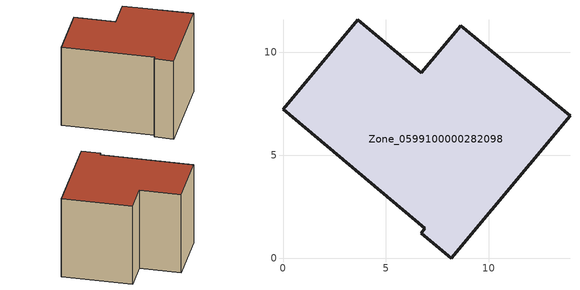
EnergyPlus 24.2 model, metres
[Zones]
Zone_0599100000282098
 floor ground (C_G): 13.93,6.92 8.16,0 6.7,1.23 6.89,1.46 0,7.24 3.63,11.59 6.72,9.01 8.62,11.3 z0
 wall outside (C_F): 3.63,11.59 0,7.24 6.89,1.46 6.7,1.23 8.16,0 13.93,6.92 8.62,11.3 6.72,9.01 3.63,11.59 z0:8.53
 roof outside (C_R): 13.93,6.92 8.62,11.3 6.72,9.01 3.63,11.59 0,7.24 6.89,1.46 6.7,1.23 8.16,0 z8.53
[BUILDING]
Pand.0599100000282098: North Axis=0; Terrain=City; Loads Convergence Tolerance Value=0.04; Temperature Convergence Tolerance Value=0.4; Solar Distribution=FullExterior; Maximum Number of Warmup Days=25; Minimum Number of Warmup Days=1
[Site:Location]
Rotterdam.The.Hague.AP_ZH_NLD Design_Conditions: Latitude=51.96; Longitude=4.45; Time Zone=1; Elevation=-4.5
[SITE:GROUNDTEMPERATURE:BUILDINGSURFACE]
18, 18, 18, 18, 18, 18, 18, 18, 18, 18, 18, 18
[MATERIAL] Thermal Absorptance=0.9; Solar Absorptance=0.7; Visible Absorptance=0.7
Name | Roughness | Thickness | Conductivity | Density | Specific Heat
G.TC.1975-1991 | MediumSmooth | 0.15 | 0.288461 | 540 | 1210
F.TC.1975-1991 | Rough | 0.3 | 0.230769 | 1920 | 840
R.TC.1975-1991 | MediumRough | 0.2 | 0.153846 | 1500 | 1000
[CONSTRUCTION]
C_G: G.TC.1975-1991
C_F: F.TC.1975-1991
C_R: R.TC.1975-1991
[ZONE]
Zone_0599100000282098: Type=1; Multiplier=1; Ceiling Height=Autocalculate; Volume=Autocalculate; Floor Area=autocalculate; Part of Total Floor Area=Yes
[ZONEINFILTRATION:DESIGNFLOWRATE]
Infil_Zone_0599100000282098: Zone or ZoneList or Space or SpaceList=Zone_0599100000282098; Schedule=AlwaysOn; Design Flow Rate Calculation Method=Flow/Area; Flow Rate per Floor Area=0.003; Constant Term Coefficient=1; Temperature Term Coefficient=0; Velocity Term Coefficient=0; Velocity Squared Term Coefficient=0
[HVACTEMPLATE:ZONE:IDEALLOADSAIRSYSTEM]
Zone_0599100000282098: Maximum Heating Supply Air Temperature=50; Minimum Cooling Supply Air Temperature=13; Maximum Heating Supply Air Humidity Ratio=0.0156; Minimum Cooling Supply Air Humidity Ratio=0.0077; Heating Limit=NoLimit; Cooling Limit=NoLimit; Dehumidification Control Type=ConstantSensibleHeatRatio; Cooling Sensible Heat Ratio=0.7; Dehumidification Setpoint=60; Humidification Control Type=None; Humidification Setpoint=30; Outdoor Air Method=None; Outdoor Air Flow Rate per Person=0.00944; Outdoor Air Flow Rate per Zone Floor Area=0; Outdoor Air Flow Rate per Zone=0; Demand Controlled Ventilation Type=None; Outdoor Air Economizer Type=NoEconomizer; Heat Recovery Type=None; Sensible Heat Recovery Effectiveness=0.7; Latent Heat Recovery Effectiveness=0.65
[ZONECONTROL:THERMOSTAT]
ThermostatControl_Zone_0599100000282098: Zone or ZoneList=Zone_0599100000282098; Control Type Schedule=DualSetpointControlType; Control 1=Thermostat_Zone_0599100000282098; Temperature Difference Between Cutout And Setpoint=0
[THERMOSTATSETPOINT:DUALSETPOINT]
Thermostat_Zone_0599100000282098: Heating Setpoint Temperature Schedule=HeatingSetpoint_Zone_0599100000282098; Cooling Setpoint Temperature Schedule=CoolingSetpoint_Zone_0599100000282098
[SCHEDULE:COMPACT]
HeatingSetpoint_Zone_0599100000282098: Through: 12/31, For: AllDays, Until: 24:00, 21
CoolingSetpoint_Zone_0599100000282098: Through: 12/31, For: AllDays, Until: 24:00, 24
DualSetpointControlType: Through: 12/31, For: AllDays, Until: 24:00, 4
AlwaysOn: Through: 12/31, For: AllDays, Until: 24:00, 1
